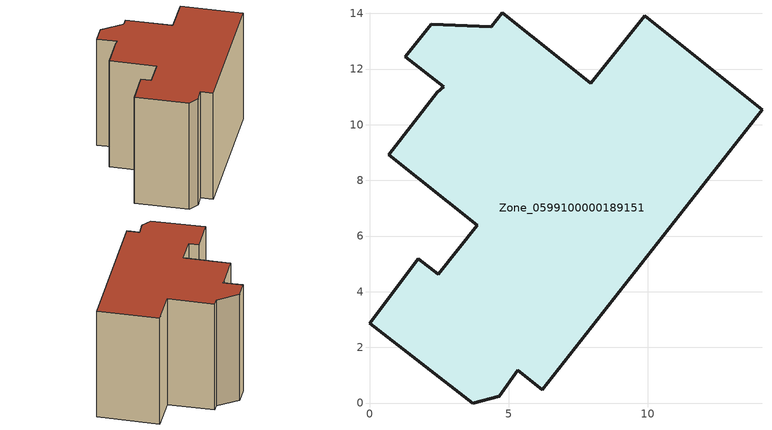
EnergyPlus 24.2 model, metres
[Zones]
Zone_0599100000189151
 floor ground (C_G): 4.66,0.25 3.71,0 0,2.88 1.75,5.19 2.46,4.63 3.87,6.39 0.7,8.93 2.44,11.18 2.67,11.36 1.28,12.45 2.21,13.62 4.38,13.53 4.77,14.02 7.95,11.49 9.88,13.91 14.1,10.54 6.21,0.49 5.33,1.19 z0
 wall outside (C_F): 2.67,11.36 2.44,11.18 0.7,8.93 3.87,6.39 2.46,4.63 1.75,5.19 0,2.88 3.71,0 4.66,0.25 5.33,1.19 6.21,0.49 14.1,10.54 9.88,13.91 7.95,11.49 4.77,14.02 4.38,13.53 2.21,13.62 1.28,12.45 2.67,11.36 z0:10.5
 roof outside (C_R): 5.33,1.19 6.21,0.49 14.1,10.54 9.88,13.91 7.95,11.49 4.77,14.02 4.38,13.53 2.21,13.62 1.28,12.45 2.67,11.36 2.44,11.18 0.7,8.93 3.87,6.39 2.46,4.63 1.75,5.19 0,2.88 3.71,0 4.66,0.25 z10.5
[BUILDING]
Pand.0599100000189151: North Axis=0; Terrain=City; Loads Convergence Tolerance Value=0.04; Temperature Convergence Tolerance Value=0.4; Solar Distribution=FullExterior; Maximum Number of Warmup Days=25; Minimum Number of Warmup Days=1
[Site:Location]
Rotterdam.The.Hague.AP_ZH_NLD Design_Conditions: Latitude=51.96; Longitude=4.45; Time Zone=1; Elevation=-4.5
[SITE:GROUNDTEMPERATURE:BUILDINGSURFACE]
18, 18, 18, 18, 18, 18, 18, 18, 18, 18, 18, 18
[MATERIAL] Thermal Absorptance=0.9; Solar Absorptance=0.7; Visible Absorptance=0.7
Name | Roughness | Thickness | Conductivity | Density | Specific Heat
G.TC.1946 | MediumSmooth | 0.15 | 1 | 540 | 1210
F.TC.1946 | Rough | 0.3 | 0.857143 | 1920 | 840
R.TC.1946 | MediumRough | 0.2 | 0.909091 | 1500 | 1000
[CONSTRUCTION]
C_G: G.TC.1946
C_F: F.TC.1946
C_R: R.TC.1946
[ZONE]
Zone_0599100000189151: Type=1; Multiplier=1; Ceiling Height=Autocalculate; Volume=Autocalculate; Floor Area=autocalculate; Part of Total Floor Area=Yes
[ZONEINFILTRATION:DESIGNFLOWRATE]
Infil_Zone_0599100000189151: Zone or ZoneList or Space or SpaceList=Zone_0599100000189151; Schedule=AlwaysOn; Design Flow Rate Calculation Method=Flow/Area; Flow Rate per Floor Area=0.003; Constant Term Coefficient=1; Temperature Term Coefficient=0; Velocity Term Coefficient=0; Velocity Squared Term Coefficient=0
[HVACTEMPLATE:ZONE:IDEALLOADSAIRSYSTEM]
Zone_0599100000189151: Maximum Heating Supply Air Temperature=50; Minimum Cooling Supply Air Temperature=13; Maximum Heating Supply Air Humidity Ratio=0.0156; Minimum Cooling Supply Air Humidity Ratio=0.0077; Heating Limit=NoLimit; Cooling Limit=NoLimit; Dehumidification Control Type=ConstantSensibleHeatRatio; Cooling Sensible Heat Ratio=0.7; Dehumidification Setpoint=60; Humidification Control Type=None; Humidification Setpoint=30; Outdoor Air Method=None; Outdoor Air Flow Rate per Person=0.00944; Outdoor Air Flow Rate per Zone Floor Area=0; Outdoor Air Flow Rate per Zone=0; Demand Controlled Ventilation Type=None; Outdoor Air Economizer Type=NoEconomizer; Heat Recovery Type=None; Sensible Heat Recovery Effectiveness=0.7; Latent Heat Recovery Effectiveness=0.65
[ZONECONTROL:THERMOSTAT]
ThermostatControl_Zone_0599100000189151: Zone or ZoneList=Zone_0599100000189151; Control Type Schedule=DualSetpointControlType; Control 1=Thermostat_Zone_0599100000189151; Temperature Difference Between Cutout And Setpoint=0
[THERMOSTATSETPOINT:DUALSETPOINT]
Thermostat_Zone_0599100000189151: Heating Setpoint Temperature Schedule=HeatingSetpoint_Zone_0599100000189151; Cooling Setpoint Temperature Schedule=CoolingSetpoint_Zone_0599100000189151
[SCHEDULE:COMPACT]
HeatingSetpoint_Zone_0599100000189151: Through: 12/31, For: AllDays, Until: 24:00, 21
CoolingSetpoint_Zone_0599100000189151: Through: 12/31, For: AllDays, Until: 24:00, 24
DualSetpointControlType: Through: 12/31, For: AllDays, Until: 24:00, 4
AlwaysOn: Through: 12/31, For: AllDays, Until: 24:00, 1
